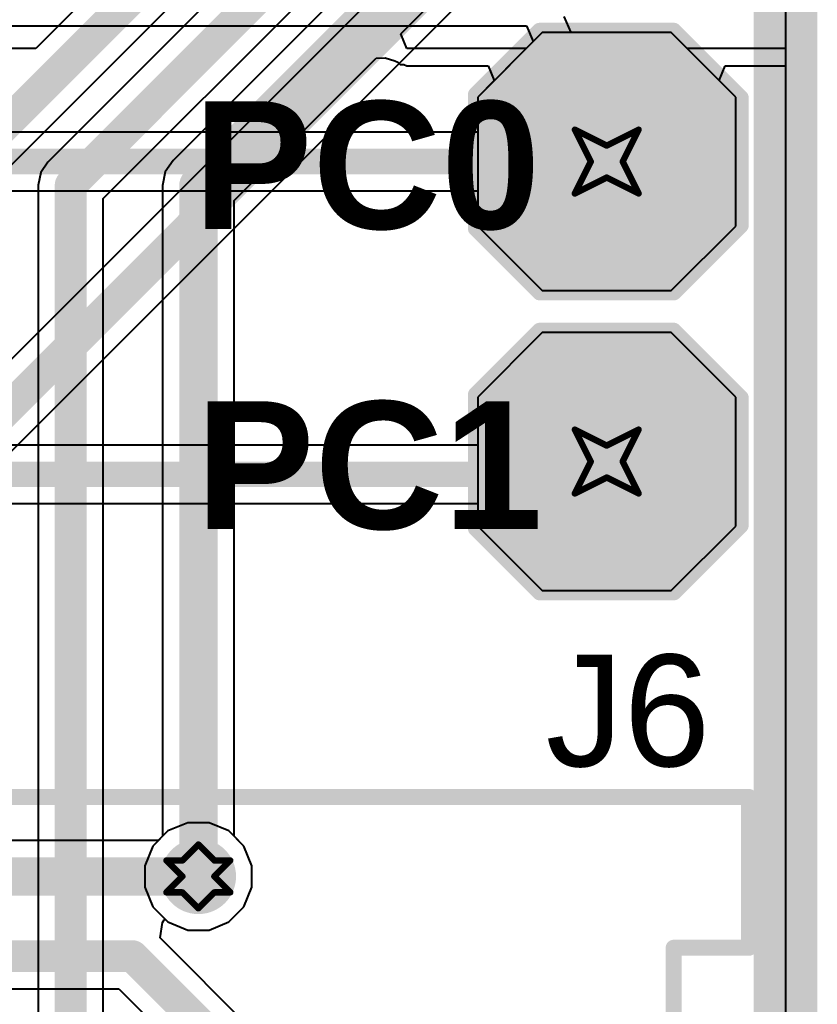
# Model space of a CAD drawing. Header units: inches. Extents: x -4 to 389, y 0 to 108.
# Drawn here: x 38.91 to 45.26, y 5.92 to 13.75 of the extents above; entities that cross this region are included whole.
import ezdxf

# ---------------------------------------------------------------- set-up
doc = ezdxf.new("R2010")
doc.units = ezdxf.units.IN
for name, color, linetype in [('Board Outline', 76, 'Continuous'), ('Bottom Layer', 5, 'Continuous'), ('Bottom Solder', 6, 'Continuous'), ('Drill Drawing', 1, 'Continuous'), ('Multi-Layer', 9, 'Continuous'), ('Pad Holes', 156, 'Continuous'), ('Signal_1', 16, 'Continuous'), ('Signal_2', 76, 'Continuous'), ('Top Layer', 1, 'Continuous'), ('Top Overlay', 2, 'Continuous'), ('Top Solder', 216, 'Continuous'), ('Via Holes', 16, 'Continuous')]:
    doc.layers.add(name, color=color, linetype=linetype)
doc.styles.add('Arial', font='', dxfattribs={"height": 0.2})
doc.styles.add('Arial_Bold', font='', dxfattribs={"height": 0.2})
doc.styles.get('Arial').set_extended_font_data('Arial')
doc.styles.get('Arial_Bold').set_extended_font_data('Arial', bold=True)

msp = doc.modelspace()

# ---------------------------------------------------------------- hatches: boundary and pattern name
at = {"layer": 'Bottom Layer'}
for points in [[(44.4864, 12.1738), (44.4864, 13.0738), (44.0364, 13.5238), (43.1364, 13.5238), (42.6864, 13.0738), (42.6864, 12.1738), (43.1364, 11.7238), (44.0364, 11.7238)], [(44.4864, 9.7862), (44.4864, 10.6862), (44.0364, 11.1362), (43.1364, 11.1362), (42.6864, 10.6862), (42.6864, 9.7862), (43.1364, 9.3362), (44.0364, 9.3362)]]:
    msp.add_hatch(color=5, dxfattribs=at).paths.add_polyline_path(points)
h = msp.add_hatch(color=5, dxfattribs=at)
edge = h.paths.add_edge_path()
edge.add_arc((40.3352, 6.9342), 0.3, 0, 360)
at = {"layer": 'Bottom Solder'}
for points in [[(44.588, 12.123), (44.588, 13.1246), (44.0872, 13.6254), (43.0856, 13.6254), (42.5848, 13.1246), (42.5848, 12.123), (43.0856, 11.6222), (44.0872, 11.6222)], [(44.588, 9.7354), (44.588, 10.737), (44.0872, 11.2378), (43.0856, 11.2378), (42.5848, 10.737), (42.5848, 9.7354), (43.0856, 9.2346), (44.0872, 9.2346)]]:
    msp.add_hatch(color=6, dxfattribs=at).paths.add_polyline_path(points)
at = {"layer": 'Multi-Layer'}
for points in [[(44.4864, 12.1738), (44.4864, 13.0738), (44.0364, 13.5238), (43.1364, 13.5238), (42.6864, 13.0738), (42.6864, 12.1738), (43.1364, 11.7238), (44.0364, 11.7238)], [(44.4864, 9.7862), (44.4864, 10.6862), (44.0364, 11.1362), (43.1364, 11.1362), (42.6864, 10.6862), (42.6864, 9.7862), (43.1364, 9.3362), (44.0364, 9.3362)]]:
    msp.add_hatch(color=9, dxfattribs=at).paths.add_polyline_path(points)
at = {"layer": 'Pad Holes'}
h = msp.add_hatch(color=7, dxfattribs=at)
edge = h.paths.add_edge_path()
edge.add_arc((43.5864, 12.6238), 0.46, 0, 360)
h = msp.add_hatch(color=7, dxfattribs=at)
edge = h.paths.add_edge_path()
edge.add_arc((43.5864, 10.2362), 0.46, 0, 360)
at = {"layer": 'Signal_1'}
for points in [[(44.4864, 12.1738), (44.4864, 13.0738), (44.0364, 13.5238), (43.1364, 13.5238), (42.6864, 13.0738), (42.6864, 12.1738), (43.1364, 11.7238), (44.0364, 11.7238)], [(44.4864, 9.7862), (44.4864, 10.6862), (44.0364, 11.1362), (43.1364, 11.1362), (42.6864, 10.6862), (42.6864, 9.7862), (43.1364, 9.3362), (44.0364, 9.3362)]]:
    msp.add_hatch(color=16, dxfattribs=at).paths.add_polyline_path(points)
h = msp.add_hatch(color=16, dxfattribs=at)
edge = h.paths.add_edge_path()
edge.add_arc((40.3352, 6.9342), 0.3, 0, 360)
at = {"layer": 'Signal_2'}
for points in [[(44.4864, 12.1738), (44.4864, 13.0738), (44.0364, 13.5238), (43.1364, 13.5238), (42.6864, 13.0738), (42.6864, 12.1738), (43.1364, 11.7238), (44.0364, 11.7238)], [(44.4864, 9.7862), (44.4864, 10.6862), (44.0364, 11.1362), (43.1364, 11.1362), (42.6864, 10.6862), (42.6864, 9.7862), (43.1364, 9.3362), (44.0364, 9.3362)]]:
    msp.add_hatch(color=76, dxfattribs=at).paths.add_polyline_path(points)
h = msp.add_hatch(color=76, dxfattribs=at)
edge = h.paths.add_edge_path()
edge.add_arc((40.3352, 6.9342), 0.3, 0, 360)
at = {"layer": 'Top Layer'}
for points in [[(44.4864, 12.1738), (44.4864, 13.0738), (44.0364, 13.5238), (43.1364, 13.5238), (42.6864, 13.0738), (42.6864, 12.1738), (43.1364, 11.7238), (44.0364, 11.7238)], [(44.4864, 9.7862), (44.4864, 10.6862), (44.0364, 11.1362), (43.1364, 11.1362), (42.6864, 10.6862), (42.6864, 9.7862), (43.1364, 9.3362), (44.0364, 9.3362)]]:
    msp.add_hatch(color=1, dxfattribs=at).paths.add_polyline_path(points)
h = msp.add_hatch(color=1, dxfattribs=at)
edge = h.paths.add_edge_path()
edge.add_arc((40.3352, 6.9342), 0.3, 0, 360)
at = {"layer": 'Top Solder'}
for points in [[(44.588, 12.123), (44.588, 13.1246), (44.0872, 13.6254), (43.0856, 13.6254), (42.5848, 13.1246), (42.5848, 12.123), (43.0856, 11.6222), (44.0872, 11.6222)], [(44.588, 9.7354), (44.588, 10.737), (44.0872, 11.2378), (43.0856, 11.2378), (42.5848, 10.737), (42.5848, 9.7354), (43.0856, 9.2346), (44.0872, 9.2346)]]:
    msp.add_hatch(color=216, dxfattribs=at).paths.add_polyline_path(points)
at = {"layer": 'Via Holes'}
h = msp.add_hatch(color=7, dxfattribs=at)
edge = h.paths.add_edge_path()
edge.add_arc((40.3352, 6.9342), 0.15, 0, 360)

# ---------------------------------------------------------------- linework, layer by layer
at = {"layer": 'Board Outline'}
msp.add_lwpolyline([(45.0088, 49.9364, 0.508, 0.508, 0), (45.0088, 0, 0.508, 0.508, 0)], format="xyseb", dxfattribs=at)
at = {"layer": 'Bottom Layer'}
for p, q in [((45.0088, 40.3425), (45.0088, 0)), ((43.3045, 13.6508), (43.2469, 13.7778)), ((28.3315, 13.7055), (42.948, 13.7055)), ((42.948, 13.7055), (43.0006, 13.5785)), ((44.0999, 13.6508), (43.3045, 13.6508)), ((44.6134, 13.1373), (44.0999, 13.6508)), ((43.0006, 13.5785), (42.5594, 13.1373)), ((42.5594, 13.1373), (42.5594, 12.8569)), ((44.6134, 12.1103), (44.6134, 13.1373)), ((42.5594, 12.8569), (29.8704, 12.8569)), ((29.9669, 12.3907), (42.5594, 12.3907)), ((42.5594, 12.3907), (42.5594, 12.1103)), ((42.5594, 12.1103), (43.0729, 11.5968)), ((44.0999, 11.5968), (44.6134, 12.1103)), ((43.0729, 11.5968), (44.0999, 11.5968)), ((43.0729, 11.2632), (42.5594, 10.7497)), ((44.0999, 11.2632), (43.0729, 11.2632)), ((44.6134, 10.7497), (44.0999, 11.2632)), ((42.5594, 10.7497), (42.5594, 10.3677)), ((44.6134, 9.7227), (44.6134, 10.7497)), ((42.5594, 10.3677), (31.0642, 10.3677)), ((31.1607, 9.9015), (42.5594, 9.9015)), ((42.5594, 9.9015), (42.5594, 9.7227)), ((42.5594, 9.7227), (43.0729, 9.2092)), ((44.0999, 9.2092), (44.6134, 9.7227)), ((43.0729, 9.2092), (44.0999, 9.2092)), ((40.0933, 7.2962), (39.9732, 7.1761)), ((40.2503, 7.3612), (40.0933, 7.2962)), ((40.4202, 7.3612), (40.2503, 7.3612)), ((40.5771, 7.2962), (40.4202, 7.3612)), ((40.6972, 7.1761), (40.5771, 7.2962)), ((39.9732, 7.1761), (39.9082, 7.0191)), ((40.7622, 7.0191), (40.6972, 7.1761)), ((39.9082, 7.0191), (39.9082, 6.8493)), ((40.7622, 6.8493), (40.7622, 7.0191)), ((39.9082, 6.8493), (39.9732, 6.6923)), ((40.6972, 6.6923), (40.7622, 6.8493)), ((39.9732, 6.6923), (40.0933, 6.5722)), ((40.5771, 6.5722), (40.6972, 6.6923)), ((40.0933, 6.5722), (40.2503, 6.5072)), ((40.2503, 6.5072), (40.4202, 6.5072)), ((40.4202, 6.5072), (40.5771, 6.5722))]:
    msp.add_line(p, q, dxfattribs=at)
for points in [[(29.8704, 12.6238, 0.2032, 0.2032, 0), (43.5864, 12.6238, 0.2032, 0.2032, 0)], [(43.4848, 10.1346, 0.2032, 0.2032, 0), (43.5864, 10.2362, 0.2032, 0.2032, 0)], [(31.0642, 10.1346, 0.2032, 0.2032, 0), (43.4848, 10.1346, 0.2032, 0.2032, 0)]]:
    msp.add_lwpolyline(points, format="xyseb", dxfattribs=at)
for points in [[(43.5356, 12.6238, 0.1016, 0.1016, 1), (43.6372, 12.6238, 0.1016, 0.1016, 1)], [(43.5356, 10.2362, 0.1016, 0.1016, 1), (43.6372, 10.2362, 0.1016, 0.1016, 1)], [(43.434, 10.1346, 0.1016, 0.1016, 1), (43.5356, 10.1346, 0.1016, 0.1016, 1)], [(43.434, 10.1346, 0.1016, 0.1016, 1), (43.5356, 10.1346, 0.1016, 0.1016, 1)]]:
    msp.add_lwpolyline(points, format="xyseb", close=True, dxfattribs=at)
at = {"layer": 'Drill Drawing'}
for points in [[(43.3324, 12.8778, 0.0508, 0.0508, 0), (43.5864, 12.7508, 0.0508, 0.0508, 0)], [(43.3324, 12.8778, 0.0508, 0.0508, 0), (43.4594, 12.6238, 0.0508, 0.0508, 0)], [(43.5864, 12.7508, 0.0508, 0.0508, 0), (43.8404, 12.8778, 0.0508, 0.0508, 0)], [(43.7134, 12.6238, 0.0508, 0.0508, 0), (43.8404, 12.8778, 0.0508, 0.0508, 0)], [(43.3324, 12.3698, 0.0508, 0.0508, 0), (43.4594, 12.6238, 0.0508, 0.0508, 0)], [(43.7134, 12.6238, 0.0508, 0.0508, 0), (43.8404, 12.3698, 0.0508, 0.0508, 0)], [(43.3324, 12.3698, 0.0508, 0.0508, 0), (43.5864, 12.4968, 0.0508, 0.0508, 0)], [(43.5864, 12.4968, 0.0508, 0.0508, 0), (43.8404, 12.3698, 0.0508, 0.0508, 0)], [(43.3324, 10.4902, 0.0508, 0.0508, 0), (43.5864, 10.3632, 0.0508, 0.0508, 0)], [(43.3324, 10.4902, 0.0508, 0.0508, 0), (43.4594, 10.2362, 0.0508, 0.0508, 0)], [(43.5864, 10.3632, 0.0508, 0.0508, 0), (43.8404, 10.4902, 0.0508, 0.0508, 0)], [(43.7134, 10.2362, 0.0508, 0.0508, 0), (43.8404, 10.4902, 0.0508, 0.0508, 0)], [(43.3324, 9.9822, 0.0508, 0.0508, 0), (43.4594, 10.2362, 0.0508, 0.0508, 0)], [(43.7134, 10.2362, 0.0508, 0.0508, 0), (43.8404, 9.9822, 0.0508, 0.0508, 0)], [(43.3324, 9.9822, 0.0508, 0.0508, 0), (43.5864, 10.1092, 0.0508, 0.0508, 0)], [(43.5864, 10.1092, 0.0508, 0.0508, 0), (43.8404, 9.9822, 0.0508, 0.0508, 0)], [(40.2082, 7.0612, 0.0508, 0.0508, 0), (40.3352, 7.1882, 0.0508, 0.0508, 0)], [(40.3352, 7.1882, 0.0508, 0.0508, 0), (40.4622, 7.0612, 0.0508, 0.0508, 0)], [(40.0812, 7.0612, 0.0508, 0.0508, 0), (40.2082, 6.9342, 0.0508, 0.0508, 0)], [(40.0812, 7.0612, 0.0508, 0.0508, 0), (40.2082, 7.0612, 0.0508, 0.0508, 0)], [(40.4622, 7.0612, 0.0508, 0.0508, 0), (40.5892, 7.0612, 0.0508, 0.0508, 0)], [(40.4622, 6.9342, 0.0508, 0.0508, 0), (40.5892, 7.0612, 0.0508, 0.0508, 0)], [(40.0812, 6.8072, 0.0508, 0.0508, 0), (40.2082, 6.9342, 0.0508, 0.0508, 0)], [(40.4622, 6.9342, 0.0508, 0.0508, 0), (40.5892, 6.8072, 0.0508, 0.0508, 0)], [(40.0812, 6.8072, 0.0508, 0.0508, 0), (40.2082, 6.8072, 0.0508, 0.0508, 0)], [(40.2082, 6.8072, 0.0508, 0.0508, 0), (40.3352, 6.6802, 0.0508, 0.0508, 0)], [(40.3352, 6.6802, 0.0508, 0.0508, 0), (40.4622, 6.8072, 0.0508, 0.0508, 0)], [(40.4622, 6.8072, 0.0508, 0.0508, 0), (40.5892, 6.8072, 0.0508, 0.0508, 0)]]:
    msp.add_lwpolyline(points, format="xyseb", dxfattribs=at)
for points in [[(43.3197, 12.8778, 0.0254, 0.0254, 1), (43.3451, 12.8778, 0.0254, 0.0254, 1)], [(43.3197, 12.8778, 0.0254, 0.0254, 1), (43.3451, 12.8778, 0.0254, 0.0254, 1)], [(43.8277, 12.8778, 0.0254, 0.0254, 1), (43.8531, 12.8778, 0.0254, 0.0254, 1)], [(43.8277, 12.8778, 0.0254, 0.0254, 1), (43.8531, 12.8778, 0.0254, 0.0254, 1)], [(43.5737, 12.7508, 0.0254, 0.0254, 1), (43.5991, 12.7508, 0.0254, 0.0254, 1)], [(43.5737, 12.7508, 0.0254, 0.0254, 1), (43.5991, 12.7508, 0.0254, 0.0254, 1)], [(43.4467, 12.6238, 0.0254, 0.0254, 1), (43.4721, 12.6238, 0.0254, 0.0254, 1)], [(43.4467, 12.6238, 0.0254, 0.0254, 1), (43.4721, 12.6238, 0.0254, 0.0254, 1)], [(43.7007, 12.6238, 0.0254, 0.0254, 1), (43.7261, 12.6238, 0.0254, 0.0254, 1)], [(43.7007, 12.6238, 0.0254, 0.0254, 1), (43.7261, 12.6238, 0.0254, 0.0254, 1)], [(43.5737, 12.4968, 0.0254, 0.0254, 1), (43.5991, 12.4968, 0.0254, 0.0254, 1)], [(43.5737, 12.4968, 0.0254, 0.0254, 1), (43.5991, 12.4968, 0.0254, 0.0254, 1)], [(43.3197, 12.3698, 0.0254, 0.0254, 1), (43.3451, 12.3698, 0.0254, 0.0254, 1)], [(43.3197, 12.3698, 0.0254, 0.0254, 1), (43.3451, 12.3698, 0.0254, 0.0254, 1)], [(43.8277, 12.3698, 0.0254, 0.0254, 1), (43.8531, 12.3698, 0.0254, 0.0254, 1)], [(43.8277, 12.3698, 0.0254, 0.0254, 1), (43.8531, 12.3698, 0.0254, 0.0254, 1)], [(43.3197, 10.4902, 0.0254, 0.0254, 1), (43.3451, 10.4902, 0.0254, 0.0254, 1)], [(43.3197, 10.4902, 0.0254, 0.0254, 1), (43.3451, 10.4902, 0.0254, 0.0254, 1)], [(43.8277, 10.4902, 0.0254, 0.0254, 1), (43.8531, 10.4902, 0.0254, 0.0254, 1)], [(43.8277, 10.4902, 0.0254, 0.0254, 1), (43.8531, 10.4902, 0.0254, 0.0254, 1)], [(43.5737, 10.3632, 0.0254, 0.0254, 1), (43.5991, 10.3632, 0.0254, 0.0254, 1)], [(43.5737, 10.3632, 0.0254, 0.0254, 1), (43.5991, 10.3632, 0.0254, 0.0254, 1)], [(43.4467, 10.2362, 0.0254, 0.0254, 1), (43.4721, 10.2362, 0.0254, 0.0254, 1)], [(43.4467, 10.2362, 0.0254, 0.0254, 1), (43.4721, 10.2362, 0.0254, 0.0254, 1)], [(43.7007, 10.2362, 0.0254, 0.0254, 1), (43.7261, 10.2362, 0.0254, 0.0254, 1)], [(43.7007, 10.2362, 0.0254, 0.0254, 1), (43.7261, 10.2362, 0.0254, 0.0254, 1)], [(43.5737, 10.1092, 0.0254, 0.0254, 1), (43.5991, 10.1092, 0.0254, 0.0254, 1)], [(43.5737, 10.1092, 0.0254, 0.0254, 1), (43.5991, 10.1092, 0.0254, 0.0254, 1)], [(43.3197, 9.9822, 0.0254, 0.0254, 1), (43.3451, 9.9822, 0.0254, 0.0254, 1)], [(43.3197, 9.9822, 0.0254, 0.0254, 1), (43.3451, 9.9822, 0.0254, 0.0254, 1)], [(43.8277, 9.9822, 0.0254, 0.0254, 1), (43.8531, 9.9822, 0.0254, 0.0254, 1)], [(43.8277, 9.9822, 0.0254, 0.0254, 1), (43.8531, 9.9822, 0.0254, 0.0254, 1)], [(40.3225, 7.1882, 0.0254, 0.0254, 1), (40.3479, 7.1882, 0.0254, 0.0254, 1)], [(40.3225, 7.1882, 0.0254, 0.0254, 1), (40.3479, 7.1882, 0.0254, 0.0254, 1)], [(40.0685, 7.0612, 0.0254, 0.0254, 1), (40.0939, 7.0612, 0.0254, 0.0254, 1)], [(40.0685, 7.0612, 0.0254, 0.0254, 1), (40.0939, 7.0612, 0.0254, 0.0254, 1)], [(40.1955, 7.0612, 0.0254, 0.0254, 1), (40.2209, 7.0612, 0.0254, 0.0254, 1)], [(40.1955, 7.0612, 0.0254, 0.0254, 1), (40.2209, 7.0612, 0.0254, 0.0254, 1)], [(40.4495, 7.0612, 0.0254, 0.0254, 1), (40.4749, 7.0612, 0.0254, 0.0254, 1)], [(40.4495, 7.0612, 0.0254, 0.0254, 1), (40.4749, 7.0612, 0.0254, 0.0254, 1)], [(40.5765, 7.0612, 0.0254, 0.0254, 1), (40.6019, 7.0612, 0.0254, 0.0254, 1)], [(40.5765, 7.0612, 0.0254, 0.0254, 1), (40.6019, 7.0612, 0.0254, 0.0254, 1)], [(40.1955, 6.9342, 0.0254, 0.0254, 1), (40.2209, 6.9342, 0.0254, 0.0254, 1)], [(40.1955, 6.9342, 0.0254, 0.0254, 1), (40.2209, 6.9342, 0.0254, 0.0254, 1)], [(40.4495, 6.9342, 0.0254, 0.0254, 1), (40.4749, 6.9342, 0.0254, 0.0254, 1)], [(40.4495, 6.9342, 0.0254, 0.0254, 1), (40.4749, 6.9342, 0.0254, 0.0254, 1)], [(40.0685, 6.8072, 0.0254, 0.0254, 1), (40.0939, 6.8072, 0.0254, 0.0254, 1)], [(40.0685, 6.8072, 0.0254, 0.0254, 1), (40.0939, 6.8072, 0.0254, 0.0254, 1)], [(40.1955, 6.8072, 0.0254, 0.0254, 1), (40.2209, 6.8072, 0.0254, 0.0254, 1)], [(40.1955, 6.8072, 0.0254, 0.0254, 1), (40.2209, 6.8072, 0.0254, 0.0254, 1)], [(40.4495, 6.8072, 0.0254, 0.0254, 1), (40.4749, 6.8072, 0.0254, 0.0254, 1)], [(40.4495, 6.8072, 0.0254, 0.0254, 1), (40.4749, 6.8072, 0.0254, 0.0254, 1)], [(40.5765, 6.8072, 0.0254, 0.0254, 1), (40.6019, 6.8072, 0.0254, 0.0254, 1)], [(40.5765, 6.8072, 0.0254, 0.0254, 1), (40.6019, 6.8072, 0.0254, 0.0254, 1)], [(40.3225, 6.6802, 0.0254, 0.0254, 1), (40.3479, 6.6802, 0.0254, 0.0254, 1)], [(40.3225, 6.6802, 0.0254, 0.0254, 1), (40.3479, 6.6802, 0.0254, 0.0254, 1)]]:
    msp.add_lwpolyline(points, format="xyseb", close=True, dxfattribs=at)
at = {"layer": 'Signal_1'}
for p, q in [((45.0088, 37.4544), (45.0088, 0)), ((43.1496, 15.3539), (30.5185, 2.7227)), ((28.8785, 0.3503), (43.5917, 15.0635)), ((43.0729, 13.6508), (42.5594, 13.1373)), ((44.0999, 13.6508), (43.0729, 13.6508)), ((44.6134, 13.1373), (44.0999, 13.6508)), ((42.5594, 13.1373), (42.5594, 12.1103)), ((44.6134, 12.1103), (44.6134, 13.1373)), ((42.5594, 12.1103), (43.0729, 11.5968)), ((44.0999, 11.5968), (44.6134, 12.1103)), ((43.0729, 11.5968), (44.0999, 11.5968)), ((43.0729, 11.2632), (42.5594, 10.7497)), ((44.0999, 11.2632), (43.0729, 11.2632)), ((44.6134, 10.7497), (44.0999, 11.2632)), ((42.5594, 10.7497), (42.5594, 9.7227)), ((44.6134, 9.7227), (44.6134, 10.7497)), ((42.5594, 9.7227), (43.0729, 9.2092)), ((44.0999, 9.2092), (44.6134, 9.7227)), ((43.0729, 9.2092), (44.0999, 9.2092)), ((40.0933, 7.2962), (39.9732, 7.1761)), ((40.2503, 7.3612), (40.0933, 7.2962)), ((40.4202, 7.3612), (40.2503, 7.3612)), ((40.5771, 7.2962), (40.4202, 7.3612)), ((40.6972, 7.1761), (40.5771, 7.2962)), ((39.9732, 7.1761), (39.9082, 7.0191)), ((40.7622, 7.0191), (40.6972, 7.1761)), ((39.9082, 7.0191), (39.9082, 6.8493)), ((40.7622, 6.8493), (40.7622, 7.0191)), ((39.9082, 6.8493), (39.9732, 6.6923)), ((40.6972, 6.6923), (40.7622, 6.8493)), ((39.9732, 6.6923), (40.0933, 6.5722)), ((40.5771, 6.5722), (40.6972, 6.6923)), ((40.0933, 6.5722), (40.2503, 6.5072)), ((40.2503, 6.5072), (40.4202, 6.5072)), ((40.4202, 6.5072), (40.5771, 6.5722))]:
    msp.add_line(p, q, dxfattribs=at)
msp.add_lwpolyline([(28.6954, 0.5334, 0.254, 0.254, 0), (43.4086, 15.2466, 0.254, 0.254, 0)], format="xyseb", dxfattribs=at)
at = {"layer": 'Signal_2'}
for p, q in [((45.0088, 39.6494), (45.0088, 13.5238)), ((43.0988, 17.5825), (39.0402, 13.5238)), ((38.5787, 12.3299), (43.3264, 17.0775)), ((43.4636, 16.9477), (39.1361, 12.6202)), ((39.5782, 12.3299), (43.9219, 16.6736)), ((44.0654, 16.5655), (40.1338, 12.6338)), ((41.9468, 13.6411), (44.5686, 16.263)), ((41.9954, 13.5238), (41.9468, 13.6411)), ((43.0729, 13.6508), (42.9459, 13.5238)), ((44.0999, 13.6508), (43.0729, 13.6508)), ((44.2269, 13.5238), (44.0999, 13.6508)), ((39.0402, 13.5238), (32.4842, 13.5238)), ((42.9459, 13.5238), (41.9954, 13.5238)), ((45.0088, 13.5238), (44.2269, 13.5238)), ((40.6201, 12.3144), (41.7518, 13.4461)), ((41.7518, 13.4461), (41.8227, 13.4491)), ((41.8227, 13.4491), (41.8982, 13.4266)), ((41.8982, 13.4266), (41.9235, 13.4161)), ((41.9235, 13.4161), (41.9428, 13.3968)), ((41.9428, 13.3968), (41.9702, 13.3968)), ((41.9702, 13.3968), (41.9954, 13.3863)), ((41.9954, 13.3863), (42.6425, 13.3863)), ((42.6425, 13.3863), (42.6911, 13.269)), ((44.4817, 13.269), (44.5303, 13.3863)), ((44.5303, 13.3863), (45.0088, 13.3863)), ((45.0088, 13.3863), (45.0088, 0)), ((42.6911, 13.269), (42.5594, 13.1373)), ((44.6134, 13.1373), (44.4817, 13.269)), ((42.5594, 13.1373), (42.5594, 12.1103)), ((44.6134, 12.1103), (44.6134, 13.1373)), ((39.1361, 12.6202), (39.08, 12.5362)), ((40.1338, 12.6338), (40.072, 12.5414)), ((40.072, 12.5414), (40.0503, 12.4324)), ((39.08, 12.5362), (39.0602, 12.4371)), ((39.0602, 12.4371), (39.0602, 8.085)), ((40.0503, 12.4324), (40.0503, 12.4324)), ((40.0503, 12.4324), (40.0503, 7.2532)), ((39.5782, 8.085), (39.5782, 12.3299)), ((40.6201, 7.2532), (40.6201, 12.3144)), ((42.5594, 12.1103), (43.0729, 11.5968)), ((44.0999, 11.5968), (44.6134, 12.1103)), ((43.0729, 11.5968), (44.0999, 11.5968)), ((43.0729, 11.2632), (42.5594, 10.7497)), ((44.0999, 11.2632), (43.0729, 11.2632)), ((44.6134, 10.7497), (44.0999, 11.2632)), ((42.5594, 10.7497), (42.5594, 9.7227)), ((44.6134, 9.7227), (44.6134, 10.7497)), ((42.5594, 9.7227), (43.0729, 9.2092)), ((44.0999, 9.2092), (44.6134, 9.7227)), ((43.0729, 9.2092), (44.0999, 9.2092)), ((39.0602, 8.085), (39.0602, 7.409)), ((39.5782, 7.409), (39.5782, 8.085)), ((39.0602, 7.409), (39.0602, 3.4945)), ((39.5782, 3.4945), (39.5782, 7.409)), ((40.0503, 7.2532), (39.9732, 7.1761)), ((40.6972, 7.1761), (40.6201, 7.2532)), ((39.9732, 7.1761), (39.9082, 7.0191)), ((40.7622, 7.0191), (40.6972, 7.1761)), ((39.9082, 7.0191), (39.9082, 6.8493)), ((40.7622, 6.8493), (40.7622, 7.0191)), ((39.9082, 6.8493), (39.9732, 6.6923)), ((40.6972, 6.6923), (40.7622, 6.8493)), ((39.9732, 6.6923), (40.0933, 6.5722)), ((40.5771, 6.5722), (40.6972, 6.6923)), ((40.0933, 6.5722), (40.2503, 6.5072)), ((40.2503, 6.5072), (40.4202, 6.5072)), ((40.4202, 6.5072), (40.5771, 6.5722))]:
    msp.add_line(p, q, dxfattribs=at)
for points in [[(38.3197, 12.4371, 0.254, 0.254, 0), (43.3578, 17.4752, 0.254, 0.254, 0)], [(39.3192, 12.4371, 0.254, 0.254, 0), (43.7388, 16.8567, 0.254, 0.254, 0)], [(40.3352, 12.4324, 0.3048, 0.3048, 0), (44.3672, 16.4644, 0.3048, 0.3048, 0)], [(39.3192, 8.085, 0.254, 0.254, 0), (39.3192, 12.4371, 0.254, 0.254, 0)], [(40.3352, 6.9342, 0.3048, 0.3048, 0), (40.3352, 12.4324, 0.3048, 0.3048, 0)], [(39.3192, 7.409, 0.254, 0.254, 0), (39.3192, 8.085, 0.254, 0.254, 0)], [(39.3192, 3.1496, 0.254, 0.254, 0), (39.3192, 7.409, 0.254, 0.254, 0)]]:
    msp.add_lwpolyline(points, format="xyseb", dxfattribs=at)
for points in [[(39.2557, 12.4371, 0.127, 0.127, 1), (39.3827, 12.4371, 0.127, 0.127, 1)], [(39.2557, 12.4371, 0.127, 0.127, 1), (39.3827, 12.4371, 0.127, 0.127, 1)], [(40.259, 12.4324, 0.1524, 0.1524, 1), (40.4114, 12.4324, 0.1524, 0.1524, 1)], [(40.259, 12.4324, 0.1524, 0.1524, 1), (40.4114, 12.4324, 0.1524, 0.1524, 1)], [(39.2557, 8.085, 0.127, 0.127, 1), (39.3827, 8.085, 0.127, 0.127, 1)], [(39.2557, 8.085, 0.127, 0.127, 1), (39.3827, 8.085, 0.127, 0.127, 1)], [(39.2557, 7.409, 0.127, 0.127, 1), (39.3827, 7.409, 0.127, 0.127, 1)], [(39.2557, 7.409, 0.127, 0.127, 1), (39.3827, 7.409, 0.127, 0.127, 1)], [(40.259, 6.9342, 0.1524, 0.1524, 1), (40.4114, 6.9342, 0.1524, 0.1524, 1)]]:
    msp.add_lwpolyline(points, format="xyseb", close=True, dxfattribs=at)
at = {"layer": 'Top Layer'}
for p, q in [((45.0088, 40.3425), (45.0088, 0)), ((43.0729, 13.6508), (42.5594, 13.1373)), ((44.0999, 13.6508), (43.0729, 13.6508)), ((44.6134, 13.1373), (44.0999, 13.6508)), ((42.5594, 13.1373), (42.5594, 12.1103)), ((44.6134, 12.1103), (44.6134, 13.1373)), ((42.5594, 12.1103), (43.0729, 11.5968)), ((44.0999, 11.5968), (44.6134, 12.1103)), ((43.0729, 11.5968), (44.0999, 11.5968)), ((43.0729, 11.2632), (42.5594, 10.7497)), ((44.0999, 11.2632), (43.0729, 11.2632)), ((44.6134, 10.7497), (44.0999, 11.2632)), ((42.5594, 10.7497), (42.5594, 9.7227)), ((44.6134, 9.7227), (44.6134, 10.7497)), ((42.5594, 9.7227), (43.0729, 9.2092)), ((44.0999, 9.2092), (44.6134, 9.7227)), ((43.0729, 9.2092), (44.0999, 9.2092)), ((40.0933, 7.2962), (40.0162, 7.2191)), ((40.2503, 7.3612), (40.0933, 7.2962)), ((40.4202, 7.3612), (40.2503, 7.3612)), ((40.5771, 7.2962), (40.4202, 7.3612)), ((40.6972, 7.1761), (40.5771, 7.2962)), ((40.0162, 7.2191), (33.7841, 7.2191)), ((40.7622, 7.0191), (40.6972, 7.1761)), ((40.7622, 6.8493), (40.7622, 7.0191)), ((40.6972, 6.6923), (40.7622, 6.8493)), ((40.5771, 6.5722), (40.6972, 6.6923)), ((40.0488, 6.5678), (40.0625, 6.5889)), ((40.0625, 6.5889), (40.0732, 6.5924)), ((40.0732, 6.5924), (40.0933, 6.5722)), ((40.0308, 6.445), (40.0488, 6.5678)), ((40.0933, 6.5722), (40.2503, 6.5072)), ((40.2503, 6.5072), (40.4202, 6.5072)), ((40.4202, 6.5072), (40.5771, 6.5722)), ((41.5058, 4.97), (40.0308, 6.445)), ((31.3974, 6.0402), (39.7031, 6.0402)), ((39.7031, 6.0402), (41.0637, 4.6796))]:
    msp.add_line(p, q, dxfattribs=at)
for points in [[(6.8326, 6.9342, 0.3048, 0.3048, 0), (40.3352, 6.9342, 0.3048, 0.3048, 0)], [(30.9434, 6.2992, 0.254, 0.254, 0), (39.8103, 6.2992, 0.254, 0.254, 0)], [(39.8103, 6.2992, 0.254, 0.254, 0), (41.3226, 4.7869, 0.254, 0.254, 0)]]:
    msp.add_lwpolyline(points, format="xyseb", dxfattribs=at)
for points in [[(40.259, 6.9342, 0.1524, 0.1524, 1), (40.4114, 6.9342, 0.1524, 0.1524, 1)], [(39.7468, 6.2992, 0.127, 0.127, 1), (39.8738, 6.2992, 0.127, 0.127, 1)], [(39.7468, 6.2992, 0.127, 0.127, 1), (39.8738, 6.2992, 0.127, 0.127, 1)]]:
    msp.add_lwpolyline(points, format="xyseb", close=True, dxfattribs=at)
at = {"layer": 'Top Overlay'}
for points in [[(42.545, 13.1572, 0.127, 0.127, 0), (43.053, 13.6652, 0.127, 0.127, 0)], [(43.053, 13.6652, 0.127, 0.127, 0), (44.1198, 13.6652, 0.127, 0.127, 0)], [(44.1198, 13.6652, 0.127, 0.127, 0), (44.6532, 13.1318, 0.127, 0.127, 0)], [(42.545, 12.0904, 0.127, 0.127, 0), (42.545, 13.1318, 0.127, 0.127, 0)], [(44.6532, 12.1158, 0.127, 0.127, 0), (44.6532, 13.1318, 0.127, 0.127, 0)], [(42.545, 12.0904, 0.127, 0.127, 0), (43.053, 11.5824, 0.127, 0.127, 0)], [(44.1198, 11.5824, 0.127, 0.127, 0), (44.6532, 12.1158, 0.127, 0.127, 0)], [(43.053, 11.5824, 0.127, 0.127, 0), (44.1198, 11.5824, 0.127, 0.127, 0)], [(42.545, 10.7696, 0.127, 0.127, 0), (43.053, 11.2776, 0.127, 0.127, 0)], [(43.053, 11.2776, 0.127, 0.127, 0), (44.1198, 11.2776, 0.127, 0.127, 0)], [(44.1198, 11.2776, 0.127, 0.127, 0), (44.6532, 10.7442, 0.127, 0.127, 0)], [(42.545, 9.7028, 0.127, 0.127, 0), (42.545, 10.7442, 0.127, 0.127, 0)], [(44.6532, 9.7282, 0.127, 0.127, 0), (44.6532, 10.7442, 0.127, 0.127, 0)], [(42.545, 9.7028, 0.127, 0.127, 0), (43.053, 9.1948, 0.127, 0.127, 0)], [(44.1198, 9.1948, 0.127, 0.127, 0), (44.6532, 9.7282, 0.127, 0.127, 0)], [(43.053, 9.1948, 0.127, 0.127, 0), (44.1198, 9.1948, 0.127, 0.127, 0)], [(33.9192, 7.5662, 0.127, 0.127, 0), (44.7192, 7.5662, 0.127, 0.127, 0)], [(44.7192, 6.3662, 0.127, 0.127, 0), (44.7192, 7.5662, 0.127, 0.127, 0)], [(44.1192, 2.0662, 0.127, 0.127, 0), (44.1192, 6.3662, 0.127, 0.127, 0)], [(44.1192, 6.3662, 0.127, 0.127, 0), (44.7192, 6.3662, 0.127, 0.127, 0)]]:
    msp.add_lwpolyline(points, format="xyseb", dxfattribs=at)
for points in [[(43.0213, 13.6652, 0.0635, 0.0635, 1), (43.0847, 13.6652, 0.0635, 0.0635, 1)], [(43.0213, 13.6652, 0.0635, 0.0635, 1), (43.0847, 13.6652, 0.0635, 0.0635, 1)], [(44.0881, 13.6652, 0.0635, 0.0635, 1), (44.1516, 13.6652, 0.0635, 0.0635, 1)], [(44.0881, 13.6652, 0.0635, 0.0635, 1), (44.1516, 13.6652, 0.0635, 0.0635, 1)], [(42.5132, 13.1572, 0.0635, 0.0635, 1), (42.5767, 13.1572, 0.0635, 0.0635, 1)], [(42.5132, 13.1318, 0.0635, 0.0635, 1), (42.5767, 13.1318, 0.0635, 0.0635, 1)], [(44.6215, 13.1318, 0.0635, 0.0635, 1), (44.6849, 13.1318, 0.0635, 0.0635, 1)], [(44.6215, 13.1318, 0.0635, 0.0635, 1), (44.6849, 13.1318, 0.0635, 0.0635, 1)], [(42.5132, 12.0904, 0.0635, 0.0635, 1), (42.5767, 12.0904, 0.0635, 0.0635, 1)], [(42.5132, 12.0904, 0.0635, 0.0635, 1), (42.5767, 12.0904, 0.0635, 0.0635, 1)], [(44.6215, 12.1158, 0.0635, 0.0635, 1), (44.6849, 12.1158, 0.0635, 0.0635, 1)], [(44.6215, 12.1158, 0.0635, 0.0635, 1), (44.6849, 12.1158, 0.0635, 0.0635, 1)], [(43.0213, 11.5824, 0.0635, 0.0635, 1), (43.0847, 11.5824, 0.0635, 0.0635, 1)], [(43.0213, 11.5824, 0.0635, 0.0635, 1), (43.0847, 11.5824, 0.0635, 0.0635, 1)], [(44.0881, 11.5824, 0.0635, 0.0635, 1), (44.1516, 11.5824, 0.0635, 0.0635, 1)], [(44.0881, 11.5824, 0.0635, 0.0635, 1), (44.1516, 11.5824, 0.0635, 0.0635, 1)], [(43.0213, 11.2776, 0.0635, 0.0635, 1), (43.0847, 11.2776, 0.0635, 0.0635, 1)], [(43.0213, 11.2776, 0.0635, 0.0635, 1), (43.0847, 11.2776, 0.0635, 0.0635, 1)], [(44.0881, 11.2776, 0.0635, 0.0635, 1), (44.1516, 11.2776, 0.0635, 0.0635, 1)], [(44.0881, 11.2776, 0.0635, 0.0635, 1), (44.1516, 11.2776, 0.0635, 0.0635, 1)], [(42.5132, 10.7696, 0.0635, 0.0635, 1), (42.5767, 10.7696, 0.0635, 0.0635, 1)], [(42.5132, 10.7442, 0.0635, 0.0635, 1), (42.5767, 10.7442, 0.0635, 0.0635, 1)], [(44.6215, 10.7442, 0.0635, 0.0635, 1), (44.6849, 10.7442, 0.0635, 0.0635, 1)], [(44.6215, 10.7442, 0.0635, 0.0635, 1), (44.6849, 10.7442, 0.0635, 0.0635, 1)], [(42.5132, 9.7028, 0.0635, 0.0635, 1), (42.5767, 9.7028, 0.0635, 0.0635, 1)], [(42.5132, 9.7028, 0.0635, 0.0635, 1), (42.5767, 9.7028, 0.0635, 0.0635, 1)], [(44.6215, 9.7282, 0.0635, 0.0635, 1), (44.6849, 9.7282, 0.0635, 0.0635, 1)], [(44.6215, 9.7282, 0.0635, 0.0635, 1), (44.6849, 9.7282, 0.0635, 0.0635, 1)], [(43.0213, 9.1948, 0.0635, 0.0635, 1), (43.0847, 9.1948, 0.0635, 0.0635, 1)], [(43.0213, 9.1948, 0.0635, 0.0635, 1), (43.0847, 9.1948, 0.0635, 0.0635, 1)], [(44.0881, 9.1948, 0.0635, 0.0635, 1), (44.1516, 9.1948, 0.0635, 0.0635, 1)], [(44.0881, 9.1948, 0.0635, 0.0635, 1), (44.1516, 9.1948, 0.0635, 0.0635, 1)], [(44.6875, 7.5662, 0.0635, 0.0635, 1), (44.751, 7.5662, 0.0635, 0.0635, 1)], [(44.6875, 7.5662, 0.0635, 0.0635, 1), (44.751, 7.5662, 0.0635, 0.0635, 1)], [(44.0875, 6.3662, 0.0635, 0.0635, 1), (44.151, 6.3662, 0.0635, 0.0635, 1)], [(44.0875, 6.3662, 0.0635, 0.0635, 1), (44.151, 6.3662, 0.0635, 0.0635, 1)], [(44.6875, 6.3662, 0.0635, 0.0635, 1), (44.751, 6.3662, 0.0635, 0.0635, 1)], [(44.6875, 6.3662, 0.0635, 0.0635, 1), (44.751, 6.3662, 0.0635, 0.0635, 1)]]:
    msp.add_lwpolyline(points, format="xyseb", close=True, dxfattribs=at)

# ---------------------------------------------------------------- texts
at = {"layer": 'Top Overlay', "style": 'Arial_Bold'}
for s, p in [('PC0', (40.2971, 12.0882)), ('PC1', (40.314, 9.6996))]:
    msp.add_text(s, height=1.016, rotation=360, dxfattribs=at).set_placement(p)
at = {"layer": 'Top Overlay', "style": 'Arial'}
msp.add_text('J6', height=0.889, dxfattribs=at).set_placement((43.0998, 7.8106))

doc.saveas('drawing.dxf')
